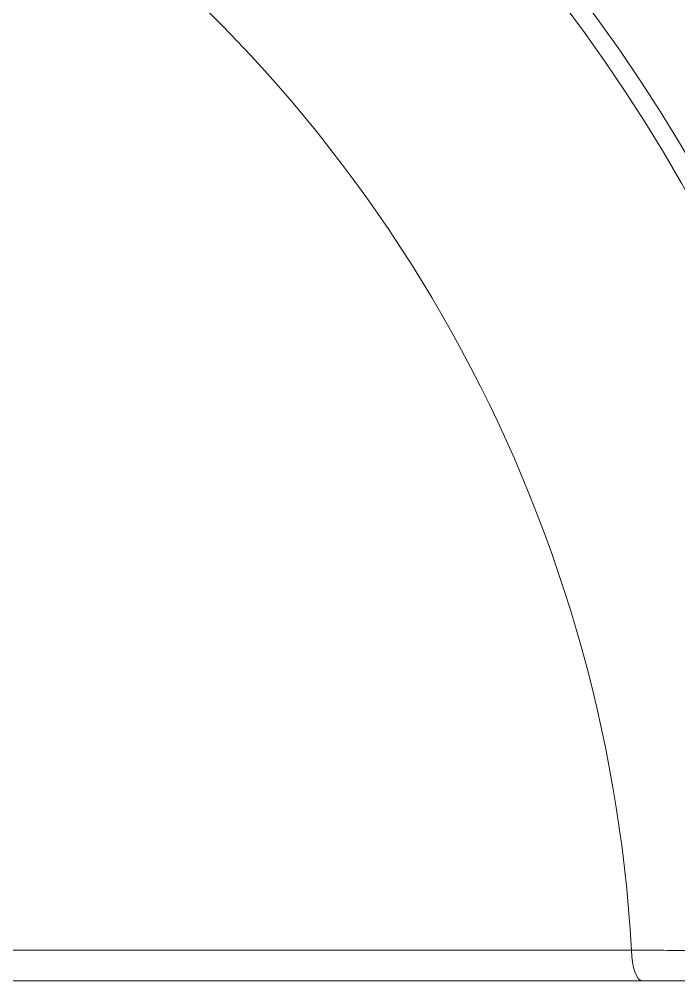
# Model space of a CAD drawing. Header units: millimetres. Extents: x 4664 to 8864, y -38 to 2932.
# Drawn here: x 5875.5 to 5930.8, y 1173.8 to 1254.3 of the extents above; entities that cross this region are included whole.
import ezdxf

# ---------------------------------------------------------------- set-up
doc = ezdxf.new("R2010")
doc.units = ezdxf.units.MM

msp = doc.modelspace()

# ---------------------------------------------------------------- linework, layer by layer
at = {"lineweight": 5}
for p, q in [((5843.507, 1176.333), (5926.807, 1176.333)), ((5842.99, 1173.772), (5961.219, 1173.772))]:
    msp.add_line(p, q, dxfattribs=at)
for radius, start, end in [(144.895, 2.73527, 80.78997), (143.338, 2.73527, 80.78997), (120.442, 3.29067, 55.00395)]:
    msp.add_arc((5806.563, 1169.419), radius, start, end, dxfattribs=at)
msp.add_ellipse((5927.7, 1176.384), major_axis=(0, -2.612), ratio=0.342039, start_param=4.732052, end_param=6.283185, dxfattribs=at)
msp.add_open_spline([(5926.807, 1176.333), (5927.617, 1176.329), (5928.42, 1176.326), (5930.003, 1176.321), (5930.784, 1176.318), (5932.321, 1176.312), (5933.076, 1176.31), (5934.555, 1176.305), (5935.278, 1176.302), (5936.69, 1176.298), (5937.378, 1176.295), (5938.712, 1176.291), (5939.359, 1176.289), (5940.606, 1176.285), (5941.207, 1176.283), (5942.07, 1176.281), (5942.351, 1176.28), (5942.764, 1176.279), (5942.967, 1176.278), (5943.2, 1176.277), (5943.316, 1176.277), (5943.373, 1176.277), (5943.402, 1176.277), (5943.416, 1176.277), (5943.423, 1176.277), (5943.427, 1176.277), (5943.429, 1176.277), (5943.43, 1176.277), (5943.43, 1176.277), (5943.43, 1176.277), (5943.43, 1176.277), (5943.932, 1176.275), (5944.407, 1176.274), (5945.303, 1176.271), (5945.723, 1176.27), (5946.505, 1176.268), (5946.867, 1176.267), (5947.529, 1176.265), (5947.83, 1176.264), (5948.368, 1176.263), (5948.605, 1176.262), (5949.014, 1176.261), (5949.185, 1176.261), (5949.46, 1176.26), (5949.564, 1176.26), (5949.703, 1176.259), (5949.738, 1176.259), (5949.738, 1176.259)], degree=3, knots=[0, 0, 0, 0, 0.0625, 0.0625, 0.125, 0.125, 0.1875, 0.1875, 0.25, 0.25, 0.3125, 0.3125, 0.375, 0.375, 0.4375, 0.4375, 0.46875, 0.46875, 0.484375, 0.492188, 0.496094, 0.498047, 0.499023, 0.499512, 0.499756, 0.499878, 0.499939, 0.499969, 0.499985, 0.499985, 0.5, 0.5, 0.5625, 0.5625, 0.625, 0.625, 0.6875, 0.6875, 0.75, 0.75, 0.8125, 0.8125, 0.875, 0.875, 0.9375, 0.9375, 1, 1, 1, 1], dxfattribs=at)

doc.saveas('drawing.dxf')
